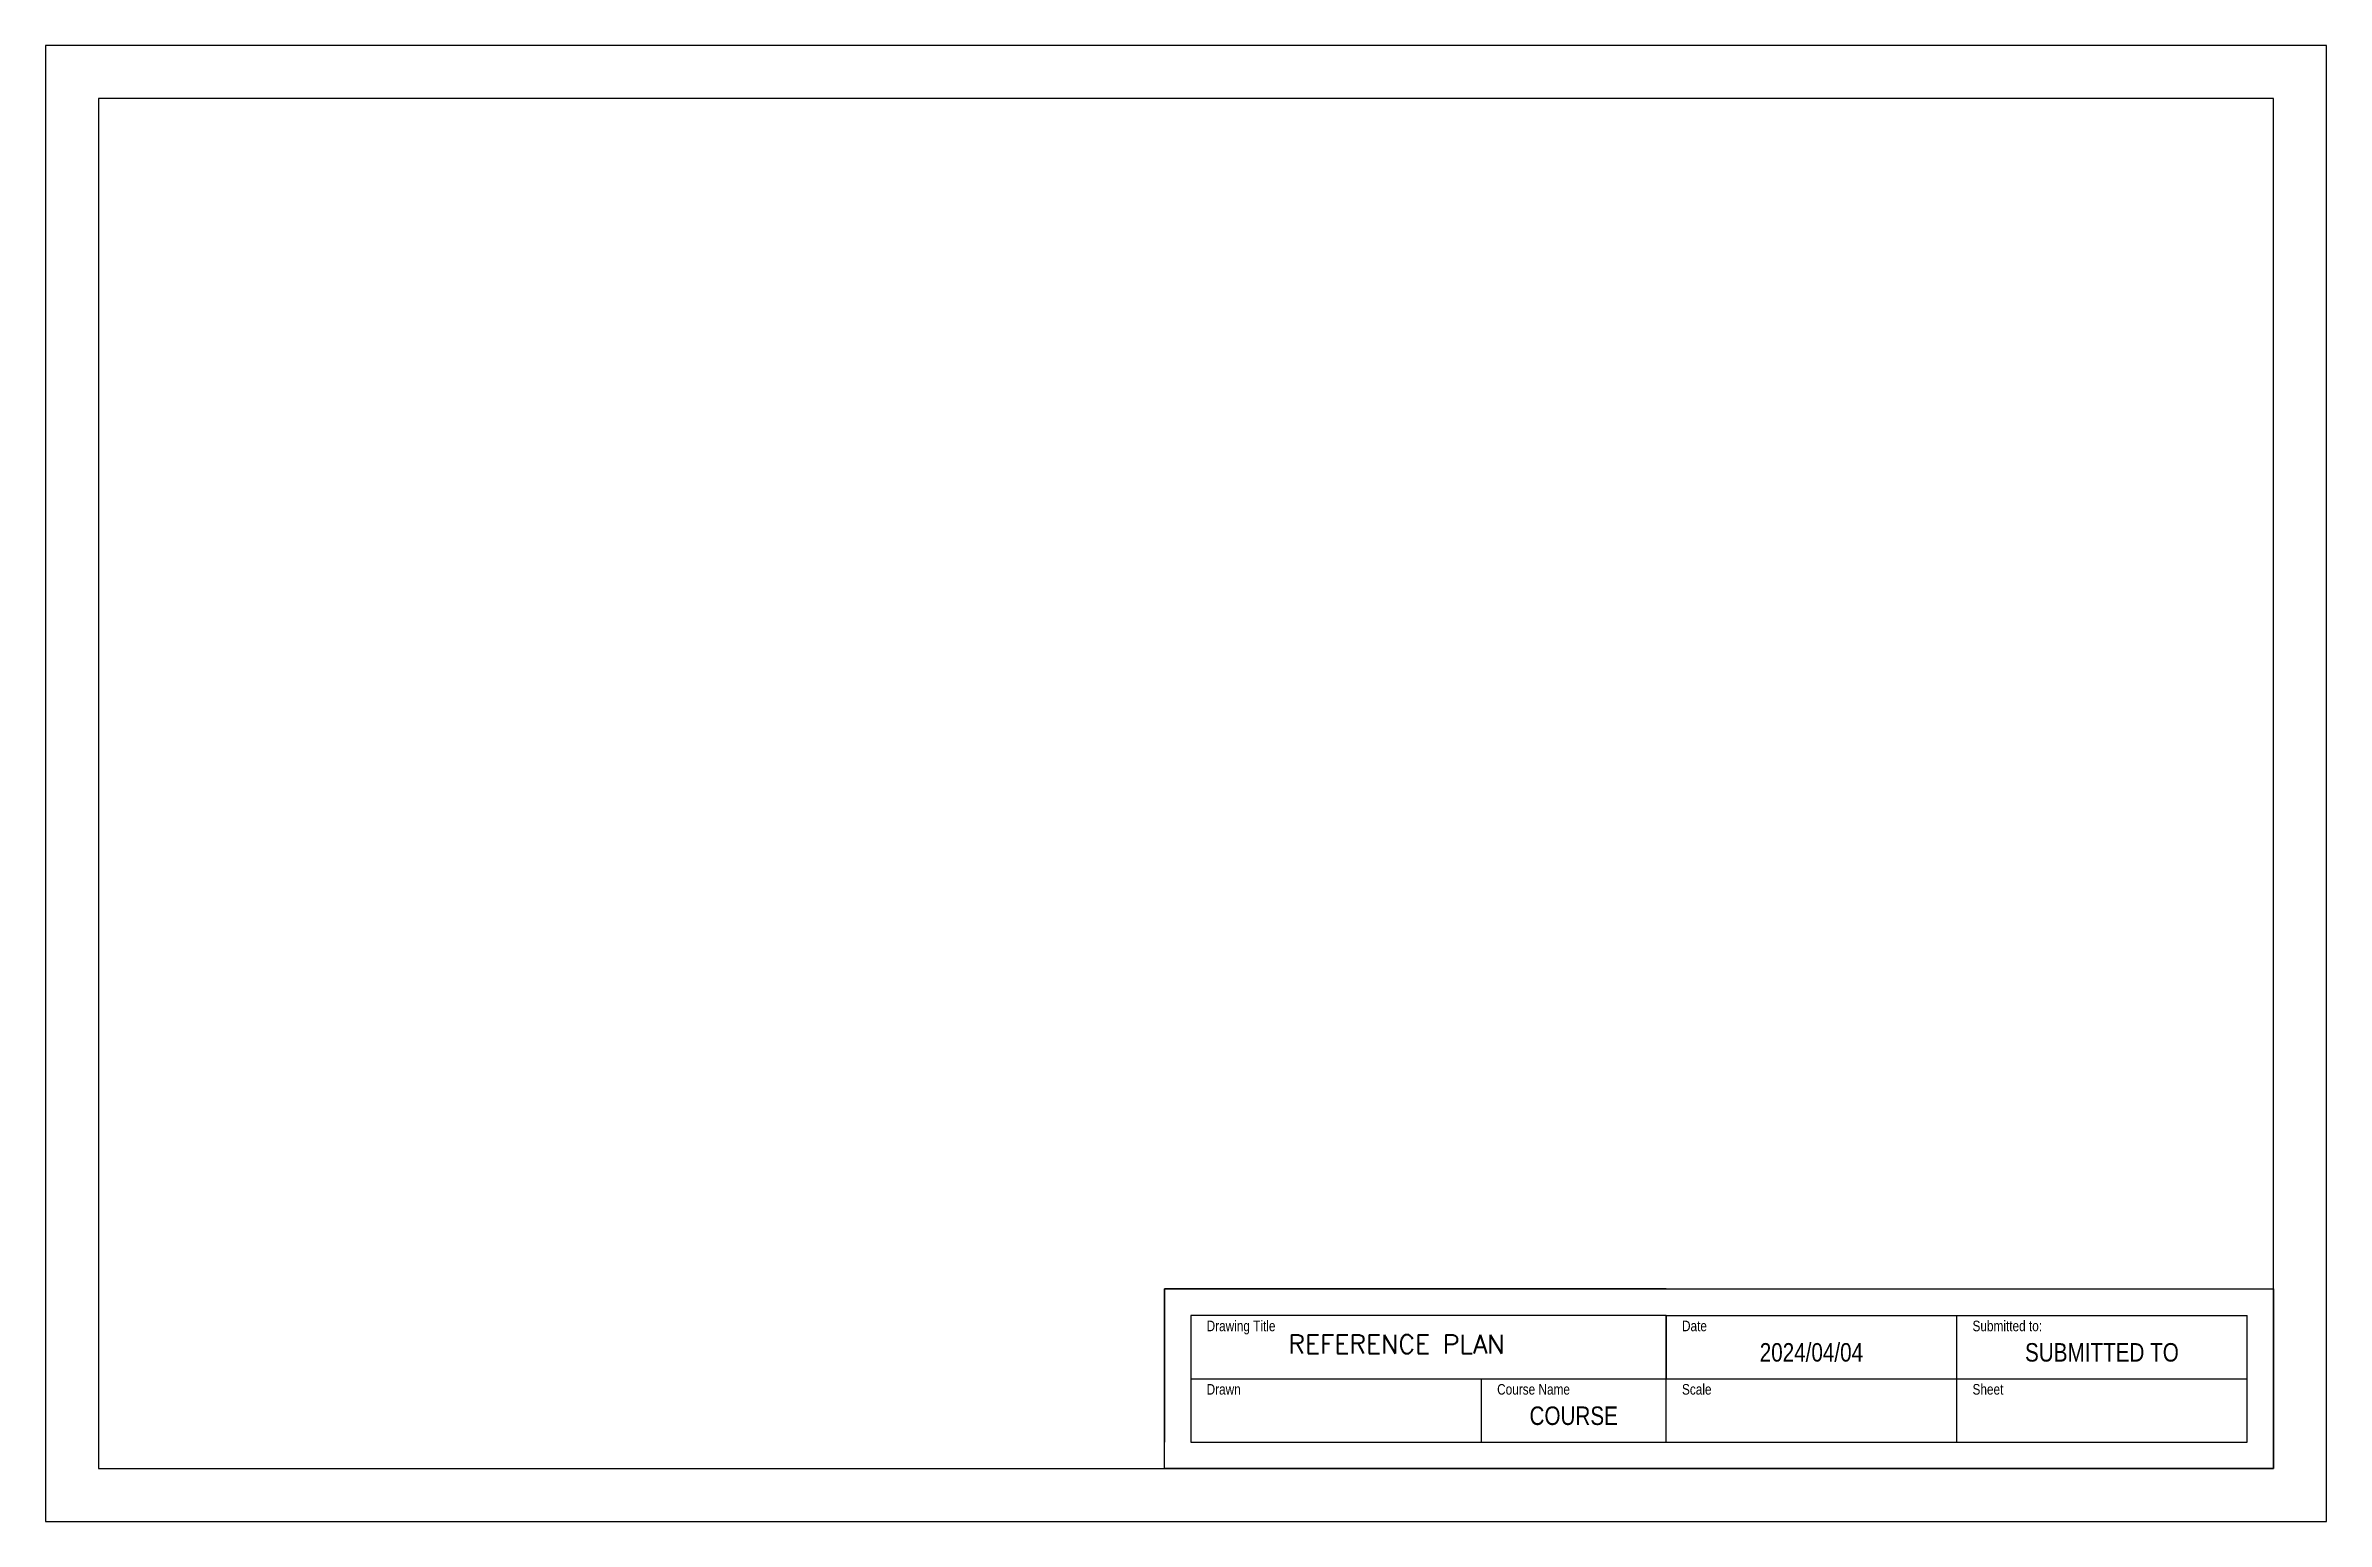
# Paper-space layout 'A4' of a CAD drawing. Header units: millimetres. Extents: x -1 to 431, y -1 to 279.
import ezdxf
from ezdxf.enums import TextEntityAlignment as Align

# ---------------------------------------------------------------- set-up
doc = ezdxf.new("R2010")
doc.units = ezdxf.units.MM
for name, color, linetype, lineweight in [('C-ANNOTATIONS', 1, 'Continuous', 9), ('G-ANNOTATIONS', 1, 'Continuous', 9), ('G-BORDER', 4, 'Continuous', 25)]:
    doc.layers.add(name, color=color, linetype=linetype, lineweight=lineweight)
doc.styles.add('Drawing Text(3.5)', font='romans.shx', dxfattribs={"height": 3.5})
doc.styles.add('Title Block (1)', font='arial.ttf', dxfattribs={"width": 0.8, "height": 2})
doc.styles.add('Title Block (2)', font='arial.ttf', dxfattribs={"width": 0.8, "height": 3.5})

# ---------------------------------------------------------------- blocks, each defined once
blk = doc.blocks.new('A4 border and title block')
at = {"layer": 'G-BORDER'}
for p, q in [((170, 46), (75, 46)), ((75, 46), (75, 17)), ((170, 41), (80, 41)), ((80, 41), (80, 17)), ((170, 17), (170, 41)), ((225, 41), (225, 17)), ((280, 17), (280, 41)), ((80, 29), (83, 29)), ((135, 29), (135, 17)), ((225, 17), (280, 17))]:
    blk.add_line(p, q, dxfattribs=at)
blk.add_lwpolyline([(75, 46), (285, 46), (285, 12), (75, 12)], close=True, dxfattribs=at)
for points in [[(170, 41), (225, 41)], [(170, 41), (170, 29)], [(225, 41), (280, 41)], [(80, 29), (170, 29)], [(170, 29), (280, 29)], [(80, 17), (170, 17)], [(170, 17), (225, 17)]]:
    blk.add_lwpolyline(points, dxfattribs=at)
at = {"layer": 'G-ANNOTATIONS', "style": 'Title Block (1)', "width": 0.8}
for s, p in [('Drawing Title', (83, 39)), ('Date', (173, 39)), ('Submitted to:', (228, 39)), ('Drawn', (83, 27)), ('Course Name', (138, 27)), ('Scale', (173, 27)), ('Sheet', (228, 27))]:
    blk.add_text(s, height=2, dxfattribs=at).set_placement(p, align=Align.MIDDLE_LEFT)
at = {"layer": 'G-ANNOTATIONS', "style": 'Title Block (2)', "width": 0.8}
for tag, p in [('DRAWINGTITLE', (125, 33.93)), ('DATE', (197.5, 34)), ('SUBMITTED_TO', (252.5, 34)), ('YOURNAME', (107.5, 22)), ('COURSE_NO', (152.5, 22)), ('SCALE', (197.5, 22)), ('SHEET', (252.5, 21.98))]:
    blk.add_attdef(tag, text='', height=3.5, dxfattribs=at).set_placement(p, align=Align.MIDDLE_CENTER)

psp = doc.layouts.new('A4')

# ---------------------------------------------------------------- linework, layer by layer
at = {"layer": 'G-BORDER'}
for points in [[(-0.79, -0.79), (431.01, -0.79), (431.01, 278.61), (-0.79, 278.61)], [(9.21, 9.21), (421.01, 9.21), (421.01, 268.61), (9.21, 268.61)]]:
    psp.add_lwpolyline(points, close=True, dxfattribs=at)

# ---------------------------------------------------------------- block references
psp.add_blockref('A4 border and title block', (136.01, -2.79), dxfattribs=at).add_auto_attribs({'SUBMITTED_TO': 'SUBMITTED TO', 'DATE': '2024/04/04', 'COURSE_NO': 'COURSE'})

# ---------------------------------------------------------------- texts
at = {"layer": 'C-ANNOTATIONS', "insert": (234.47, 34.52), "char_height": 3.5, "width": 67.3192, "attachment_point": 1, "style": 'Drawing Text(3.5)'}
psp.add_mtext('REFERENCE PLAN', dxfattribs=at)

# ---------------------------------------------------------------- viewports
at = {"layer": 'G-BORDER'}
psp.add_viewport(center=(215.11, 138.91), size=(411.8, 259.4), view_center_point=(49957.969, 28738.789), view_height=64849.99992, dxfattribs=at)

doc.saveas('drawing.dxf')
